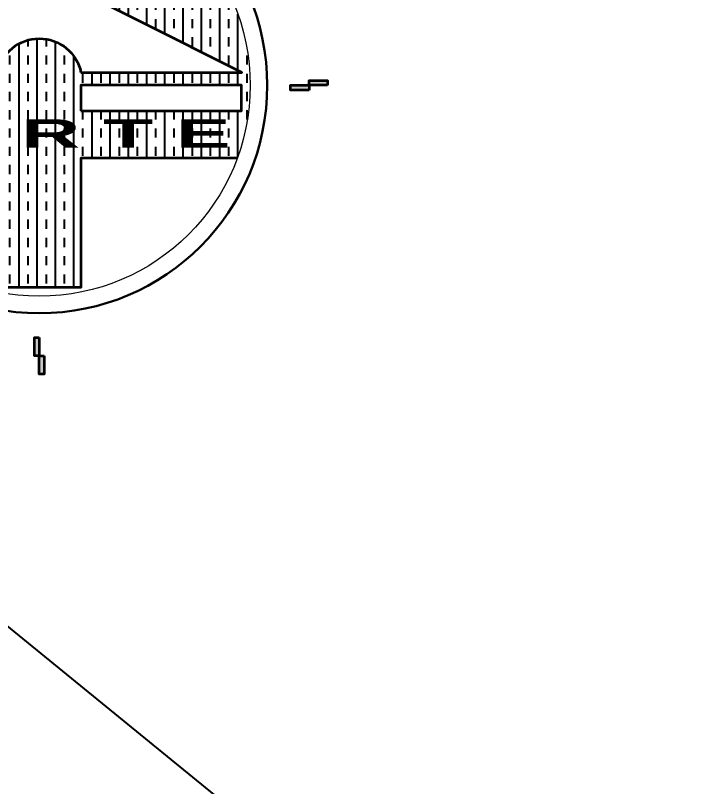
# Model space of a CAD drawing. Header units: millimetres. Extents: x 474016 to 477875, y 2288607 to 2292200.
# Drawn here: x 474603.3 to 474774.9, y 2289415.9 to 2289609.6 of the extents above; entities that cross this region are included whole.
import ezdxf

# ---------------------------------------------------------------- set-up
doc = ezdxf.new("R2010")
doc.units = ezdxf.units.MM
doc.header["$LTSCALE"] = 50
for name, color, linetype in [('PAPEL2', 7, 'Continuous'), ('POLIG. FISICO-TOPOGRAF', 194, 'Continuous'), ('POLIGONALGRAL', 7, 'Continuous')]:
    doc.layers.add(name, color=color, linetype=linetype)
doc.styles.add('VERTICE', font='')
doc.styles.get('VERTICE').set_extended_font_data('Arial Black')

msp = doc.modelspace()

# ---------------------------------------------------------------- hatches: boundary and pattern name
at = {"layer": 'PAPEL2', "ltscale": 0.15}
h = msp.add_hatch(dxfattribs=at)
h.set_pattern_fill('TRANS', color=5, scale=18.327097, angle=90, style=0)
h.set_pattern_definition([(90, (471044.1215, 2284992.5763), (-4.5817743, 3e-16), []), (90, (471041.8306, 2284992.5763), (-4.5817743, 3e-16), [2.290887, -2.290887])])
h.paths.add_polyline_path([(474556.26, 2289592.07, 0.088582), (474559.54, 2289573.73), (474598.78, 2289573.73), (474598.78, 2289541.29), (474619.72, 2289541.29), (474619.72, 2289573.73), (474658.97, 2289573.73, 0.088582), (474662.24, 2289592.07, 1)])
h.paths.add_polyline_path([(474660.11, 2289595.27), (474619.72, 2289595.27, 0.816497), (474598.78, 2289595.27), (474558.4, 2289595.27), (474609.25, 2289620.92)], flags=16)
h.paths.add_polyline_path([(474660.06, 2289592.07), (474660.06, 2289585.66), (474619.72, 2289585.66), (474619.72, 2289592.07)], flags=16)
h.paths.add_polyline_path([(474598.78, 2289592.07), (474598.78, 2289585.66), (474558.45, 2289585.66), (474558.4, 2289592.07)], flags=16)
h.paths.add_polyline_path([(474559.41, 2289573.77), (474657.03, 2289573.77), (474657.03, 2289584.86), (474559.41, 2289584.86)], flags=25)
at = {"layer": 'PAPEL2'}
for color, points in [(5, [(474681.62, 2289592.07), (474677, 2289592.07), (474677, 2289593.31), (474681.62, 2289593.31)]), (1, [(474677, 2289590.82), (474672.38, 2289590.82), (474672.38, 2289592.07), (474677, 2289592.07)]), (5, [(474609.25, 2289528.74), (474609.25, 2289524.12), (474608.01, 2289524.12), (474608.01, 2289528.74)]), (1, [(474610.5, 2289524.12), (474610.5, 2289519.5), (474609.25, 2289519.5), (474609.25, 2289524.12)])]:
    msp.add_hatch(color=color, dxfattribs=at).paths.add_polyline_path(points)

# ---------------------------------------------------------------- linework, layer by layer
at = {"layer": 'PAPEL2', "color": 1, "lineweight": 35}
msp.add_lwpolyline([(474619.72, 2289595.27), (474660.11, 2289595.27), (474609.25, 2289620.92), (474558.4, 2289595.27), (474598.78, 2289595.27, -0.816497)], format="xyb", close=True, dxfattribs=at)
for points in [[(474681.62, 2289592.07), (474677, 2289592.07), (474677, 2289593.31), (474681.62, 2289593.31)], [(474619.72, 2289585.66), (474660.06, 2289585.66), (474660.06, 2289592.07), (474619.72, 2289592.07)], [(474609.25, 2289528.74), (474609.25, 2289524.12), (474608.01, 2289524.12), (474608.01, 2289528.74)]]:
    msp.add_lwpolyline(points, close=True, dxfattribs=at)
at = {"layer": 'PAPEL2', "color": 5, "lineweight": 35}
for points in [[(474677, 2289590.82), (474672.38, 2289590.82), (474672.38, 2289592.07), (474677, 2289592.07)], [(474610.5, 2289524.12), (474610.5, 2289519.5), (474609.25, 2289519.5), (474609.25, 2289524.12)]]:
    msp.add_lwpolyline(points, close=True, dxfattribs=at)
at = {"layer": 'PAPEL2', "color": 1, "lineweight": 35}
msp.add_lwpolyline([(474658.97, 2289573.73), (474619.72, 2289573.73), (474619.72, 2289541.29), (474598.78, 2289541.29), (474598.78, 2289573.73), (474559.54, 2289573.73)], dxfattribs=at)
at = {"layer": 'PAPEL2', "color": 5, "lineweight": 30}
msp.add_circle((474609.25, 2289592.07), 57.26, dxfattribs=at)
at = {"layer": 'PAPEL2', "color": 1, "lineweight": 18}
msp.add_circle((474609.25, 2289592.07), 52.99, dxfattribs=at)
at = {"layer": 'POLIG. FISICO-TOPOGRAF'}
msp.add_lwpolyline([(474142.51, 2288807.16), (474015.96, 2288823.71), (474235.19, 2289764.41), (474514.9, 2290677.03), (474993.89, 2291112.49), (475533.74, 2290888.92), (474404.54, 2289616.52), (474693.54, 2289380.89), (474519.47, 2288757.84), (474392.26, 2288774.48)], dxfattribs=at)
at = {"layer": 'POLIGONALGRAL', "color": 3}
msp.add_lwpolyline([(474015.96, 2288823.71), (474235.19, 2289764.41), (474345.03, 2290122.78), (474674.08, 2289920.25), (474404.54, 2289616.52), (474693.54, 2289380.89), (474519.47, 2288757.84)], close=True, dxfattribs=at)

# ---------------------------------------------------------------- texts
at = {"layer": 'PAPEL2', "color": 1, "style": 'VERTICE', "width": 1.8}
msp.add_text('N O R T E', height=7.152, dxfattribs=at).set_placement((474562.37, 2289576.38))

doc.saveas('drawing.dxf')
